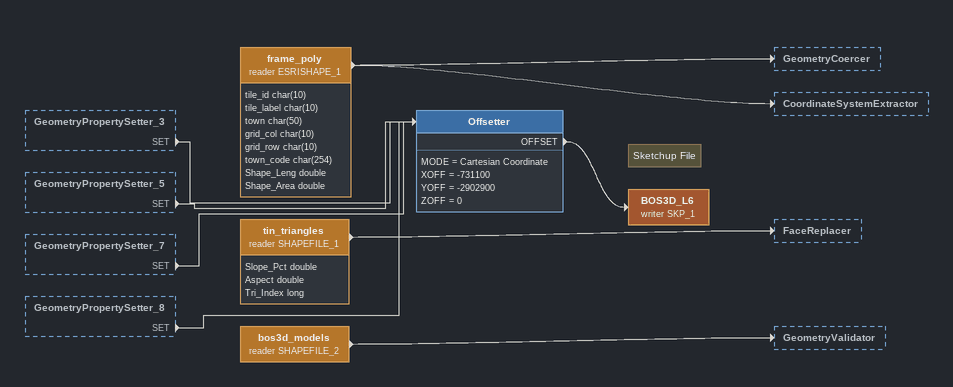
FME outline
GeometryPropertySetter_3 [outside]
    SET -> Offsetter
GeometryPropertySetter_5 [outside]
    SET -> Offsetter
GeometryPropertySetter_7 [outside]
    SET -> Offsetter
GeometryPropertySetter_8 [outside]
    SET -> Offsetter
frame_poly (reader ESRISHAPE_1)
    attributes: tile_id char(10), tile_label char(10), town char(50), grid_col char(10), grid_row char(10), town_code char(254), Shape_Leng double, Shape_Area double
    -> GeometryCoercer
    -> CoordinateSystemExtractor
tin_triangles (reader SHAPEFILE_1)
    attributes: Slope_Pct double, Aspect double, Tri_Index long
    -> FaceReplacer
bos3d_models (reader SHAPEFILE_2)
    -> GeometryValidator
Offsetter
    MODE = Cartesian Coordinate
    XOFF = -731100
    YOFF = -2902900
    ZOFF = 0
    OFFSET -> BOS3D_L6 (writer SKP_1)
Note: Sketchup File
BOS3D_L6 (writer SKP_1)
